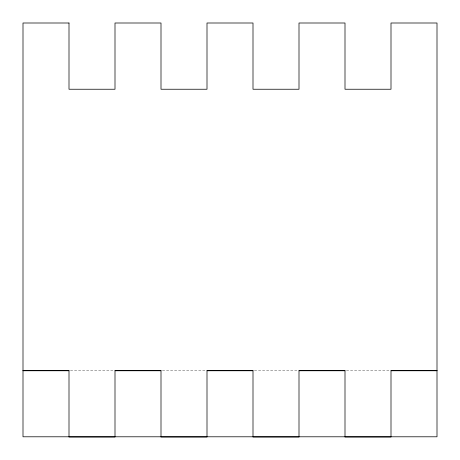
<?xml version="1.0" encoding="UTF-8"?>
<svg xmlns="http://www.w3.org/2000/svg" width="460" height="460" viewBox="0 0 460 460"><rect width="100%" height="100%" fill="white"/><g stroke="black" fill="none" stroke-linecap="round" stroke-linejoin="round"><path stroke-width="0.34" stroke-dasharray="2.3 1.72" d="M70.438 370.553L113.562 370.553M162.438 370.553L206.281 370.553M254.437 370.553L298.281 370.553M346.438 370.553L390.281 370.553"/><path stroke-width="0.69" d="M23 370.553L69 370.553L69 437L115 437L115 370.553L161 370.553L161 437L207 437L207 370.553L253 370.553L253 437L299 437L299 370.553L345 370.553L345 437L391 437L391 370.553L437 370.553M23 370.76L69 370.76M115 370.76L161 370.76M207 370.76L253 370.76M299 370.76L345 370.76M391 370.76L437 370.76M69 23L23 23L23 436.793L437 436.793L437 23L391 23L391 89.24L345 89.24L345 23L299 23L299 89.24L253 89.24L253 23L207 23L207 89.24L161 89.24L161 23L115 23L115 89.24L69 89.24L69 23"/></g></svg>
